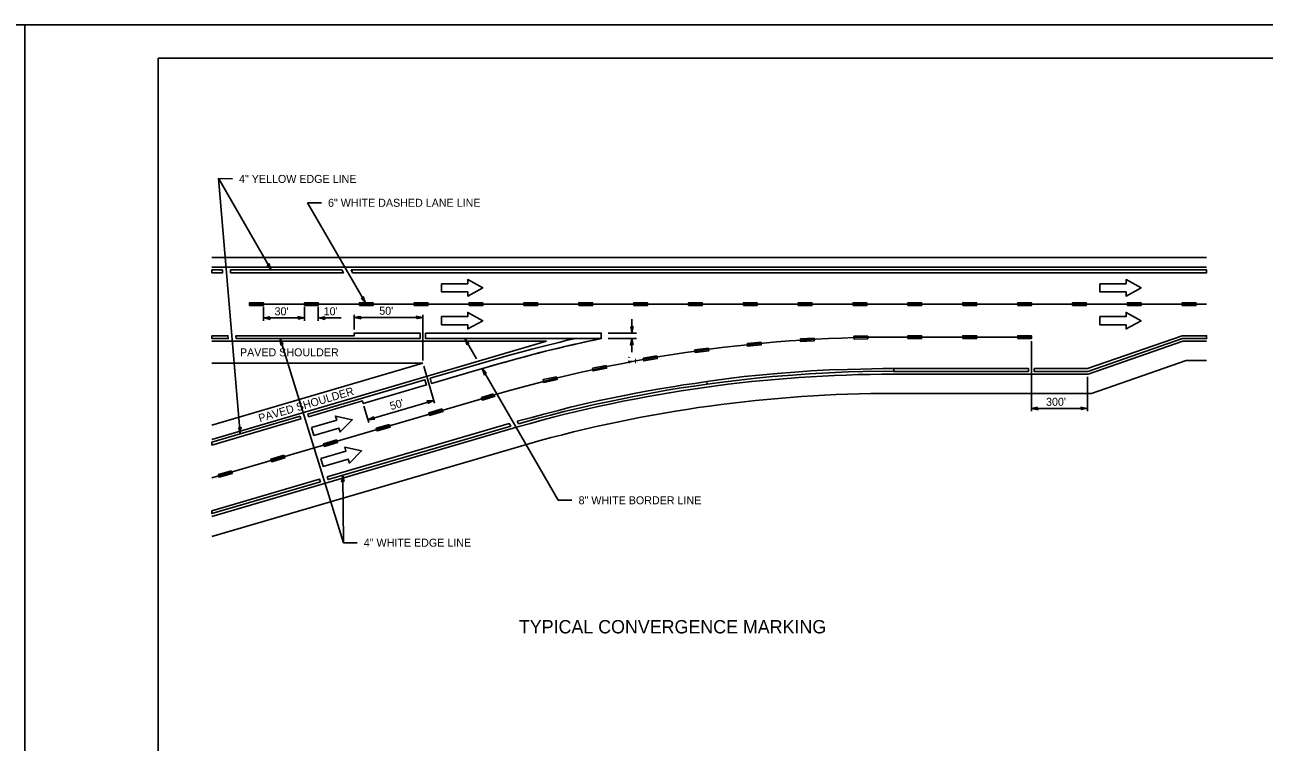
# Model space of a CAD drawing. Extents: x 100000 to 100068, y 100528 to 100550.
# Drawn here: x 100034 to 100052.58, y 100539.24 to 100550 of the extents above; entities that cross this region are included whole.
import ezdxf

# ---------------------------------------------------------------- set-up
doc = ezdxf.new("R2010")
doc.units = 0
for name, color, linetype in [('Design_PR_PMK Dotted Line', 7, 'Continuous'), ('Design_PR_PMK Solid Line', 7, 'Continuous'), ('Notes', 7, 'Continuous'), ('Sheets_50 Reference Boundary', 7, 'Continuous'), ('Sheets_General Details', 7, 'Continuous'), ('Sheets_Printer Plotting Border', 7, 'Continuous'), ('Topo_EOP', 7, 'Continuous')]:
    doc.layers.add(name, color=color, linetype=linetype)

msp = doc.modelspace()

# ---------------------------------------------------------------- linework, layer by layer
at = {"layer": 'Design_PR_PMK Dotted Line'}
for p, q in [((100037.371, 100545.81), (100051.719, 100545.81)), ((100047.03, 100545.318), (100049.091, 100545.318)), ((100036.805, 100543.206), (100040.854, 100544.393))]:
    msp.add_line(p, q, dxfattribs=at)
for points in [[(100037.371, 100545.789), (100037.371, 100545.831), (100037.577, 100545.831), (100037.577, 100545.789)], [(100038.194, 100545.789), (100038.194, 100545.831), (100038.4, 100545.831), (100038.4, 100545.789)], [(100039.016, 100545.789), (100039.016, 100545.831), (100039.222, 100545.831), (100039.222, 100545.789)], [(100039.839, 100545.789), (100039.839, 100545.831), (100040.044, 100545.831), (100040.044, 100545.789)], [(100040.661, 100545.789), (100040.661, 100545.831), (100040.867, 100545.831), (100040.867, 100545.789)], [(100041.484, 100545.789), (100041.484, 100545.831), (100041.689, 100545.831), (100041.689, 100545.789)], [(100042.306, 100545.789), (100042.306, 100545.831), (100042.512, 100545.831), (100042.512, 100545.789)], [(100043.129, 100545.789), (100043.129, 100545.831), (100043.334, 100545.831), (100043.334, 100545.789)], [(100043.951, 100545.789), (100043.951, 100545.831), (100044.157, 100545.831), (100044.157, 100545.789)], [(100044.773, 100545.789), (100044.773, 100545.831), (100044.979, 100545.831), (100044.979, 100545.789)], [(100045.596, 100545.789), (100045.596, 100545.831), (100045.802, 100545.831), (100045.802, 100545.789)], [(100046.418, 100545.789), (100046.418, 100545.831), (100046.624, 100545.831), (100046.624, 100545.789)], [(100047.241, 100545.789), (100047.241, 100545.831), (100047.446, 100545.831), (100047.446, 100545.789)], [(100048.063, 100545.789), (100048.063, 100545.831), (100048.269, 100545.831), (100048.269, 100545.789)], [(100048.886, 100545.789), (100048.886, 100545.831), (100049.091, 100545.831), (100049.091, 100545.789)], [(100049.708, 100545.789), (100049.708, 100545.831), (100049.914, 100545.831), (100049.914, 100545.789)], [(100050.531, 100545.789), (100050.531, 100545.831), (100050.736, 100545.831), (100050.736, 100545.789)], [(100051.353, 100545.789), (100051.353, 100545.831), (100051.559, 100545.831), (100051.559, 100545.789)], [(100045.835, 100545.303), (100045.837, 100545.262), (100045.632, 100545.249), (100045.629, 100545.291)], [(100046.637, 100545.333), (100046.638, 100545.292), (100046.433, 100545.287), (100046.432, 100545.329)], [(100047.241, 100545.296), (100047.241, 100545.337), (100047.446, 100545.337), (100047.446, 100545.296)], [(100048.063, 100545.296), (100048.063, 100545.337), (100048.269, 100545.337), (100048.269, 100545.296)], [(100048.886, 100545.296), (100048.886, 100545.337), (100049.091, 100545.337), (100049.091, 100545.296)], [(100044.25, 100545.153), (100044.256, 100545.112), (100044.052, 100545.084), (100044.046, 100545.125)], [(100045.038, 100545.243), (100045.042, 100545.202), (100044.837, 100545.181), (100044.833, 100545.222)], [(100043.474, 100545.035), (100043.481, 100544.995), (100043.279, 100544.959), (100043.272, 100545)], [(100041.972, 100544.722), (100041.981, 100544.681), (100041.78, 100544.638), (100041.771, 100544.679)], [(100042.714, 100544.891), (100042.723, 100544.851), (100042.521, 100544.809), (100042.513, 100544.849)], [(100040.256, 100544.239), (100040.268, 100544.2), (100040.07, 100544.142), (100040.059, 100544.181)], [(100039.467, 100544.008), (100039.479, 100543.968), (100039.281, 100543.91), (100039.27, 100543.95)], [(100038.678, 100543.776), (100038.689, 100543.737), (100038.492, 100543.679), (100038.48, 100543.718)], [(100037.889, 100543.545), (100037.9, 100543.505), (100037.703, 100543.448), (100037.691, 100543.487)], [(100037.099, 100543.313), (100037.111, 100543.274), (100036.914, 100543.216), (100036.902, 100543.256)]]:
    msp.add_lwpolyline(points, close=True, dxfattribs=at)
msp.add_lwpolyline([(100041.05, 100544.429), (100040.86, 100544.373), (100040.848, 100544.413), (100041.029, 100544.466)], dxfattribs=at)
msp.add_arc((100047.03, 100524.241), 21.077, 90, 107.04, dxfattribs=at)
at = {"layer": 'Design_PR_PMK Solid Line'}
for p, q in [((100038.94, 100545.378), (100038.94, 100545.337)), ((100044.229, 100544.611), (100044.224, 100544.652)), ((100039.074, 100544.321), (100039.062, 100544.36))]:
    msp.add_line(p, q, dxfattribs=at)
for points in [[(100036.805, 100546.324), (100036.962, 100546.324), (100036.966, 100546.283), (100036.805, 100546.283)], [(100037.083, 100546.324), (100038.753, 100546.324), (100038.777, 100546.283), (100037.086, 100546.283)], [(100038.892, 100546.324), (100051.719, 100546.324), (100051.719, 100546.283), (100038.915, 100546.283)], [(100036.805, 100545.337), (100037.046, 100545.337), (100037.05, 100545.296), (100036.805, 100545.296)], [(100037.166, 100545.337), (100038.94, 100545.337), (100038.94, 100545.378), (100039.927, 100545.378), (100039.927, 100545.296), (100037.17, 100545.296)], [(100040.009, 100545.378), (100042.643, 100545.378), (100042.642, 100545.296), (100042.256, 100545.296), (100040.009, 100545.296)], [(100040.077, 100544.701), (100040.956, 100544.958), (100041.246, 100545.04), (100041.436, 100545.093), (100041.604, 100545.137), (100041.8, 100545.187), (100042.008, 100545.236), (100042.134, 100545.269), (100042.256, 100545.296), (100042.642, 100545.296), (100042.384, 100545.239), (100042.22, 100545.201), (100042.099, 100545.175), (100041.985, 100545.145), (100041.868, 100545.119), (100041.721, 100545.084), (100041.548, 100545.037), (100041.378, 100544.99), (100041.252, 100544.958), (100041.12, 100544.919), (100040.952, 100544.87), (100040.791, 100544.826), (100040.1, 100544.622)], [(100049.133, 100544.844), (100049.932, 100544.844), (100051.35, 100545.337), (100051.719, 100545.337), (100051.719, 100545.296), (100051.357, 100545.296), (100049.939, 100544.802), (100049.133, 100544.802)], [(100044.224, 100544.652), (100044.515, 100544.692), (100044.786, 100544.724), (100045.008, 100544.745), (100045.282, 100544.77), (100045.543, 100544.791), (100045.785, 100544.809), (100046.063, 100544.824), (100046.334, 100544.831), (100046.534, 100544.838), (100046.862, 100544.845), (100047.03, 100544.844), (100047.03, 100544.802), (100046.795, 100544.806), (100046.566, 100544.799), (100046.345, 100544.795), (100046.056, 100544.781), (100045.767, 100544.766), (100045.51, 100544.745), (100045.211, 100544.724), (100044.965, 100544.702), (100044.708, 100544.67), (100044.462, 100544.642), (100044.229, 100544.611)], [(100047.03, 100544.802), (100047.03, 100544.844), (100049.05, 100544.844), (100049.05, 100544.802)], [(100038.242, 100544.163), (100039.998, 100544.677), (100040.021, 100544.599), (100039.074, 100544.321), (100039.062, 100544.36), (100038.254, 100544.123)], [(100041.404, 100544.018), (100041.7, 100544.1), (100041.884, 100544.145), (100042.089, 100544.2), (100042.331, 100544.256), (100042.539, 100544.304), (100042.792, 100544.356), (100043.108, 100544.422), (100043.368, 100544.471), (100043.628, 100544.519), (100043.839, 100544.554), (100044.037, 100544.582), (100044.229, 100544.611), (100044.224, 100544.652), (100044.047, 100544.623), (100043.874, 100544.599), (100043.746, 100544.578), (100043.552, 100544.547), (100043.347, 100544.509), (100043.163, 100544.474), (100042.993, 100544.44), (100042.789, 100544.401), (100042.616, 100544.367), (100042.39, 100544.315), (100042.161, 100544.259), (100042.002, 100544.218), (100041.783, 100544.162), (100041.603, 100544.113), (100041.383, 100544.055)], [(100038.127, 100544.129), (100038.139, 100544.09), (100036.805, 100543.699), (100036.805, 100543.741)], [(100038.534, 100543.22), (100041.264, 100544.02), (100041.285, 100543.984), (100038.547, 100543.181)], [(100036.805, 100542.713), (100038.419, 100543.186), (100038.431, 100543.147), (100036.805, 100542.67)]]:
    msp.add_lwpolyline(points, close=True, dxfattribs=at)
msp.add_ellipse((100047.03, 100524.241), major_axis=(-21.507, 0), ratio=0.999995, start_param=4.917845, end_param=4.997579, dxfattribs=at)
at = {"layer": 'Notes'}
for p, q in [((100036.907, 100547.689), (100037.695, 100546.324)), ((100038.241, 100547.331), (100039.107, 100545.831)), ((100038.241, 100547.331), (100038.446, 100547.331)), ((100037.577, 100545.769), (100037.577, 100545.563)), ((100038.194, 100545.769), (100038.194, 100545.563)), ((100038.4, 100545.769), (100038.4, 100545.563)), ((100038.94, 100545.431), (100038.94, 100545.653)), ((100039.968, 100544.967), (100039.968, 100545.653)), ((100037.577, 100545.604), (100038.194, 100545.604)), ((100038.744, 100545.604), (100038.4, 100545.604)), ((100038.94, 100545.612), (100039.968, 100545.612)), ((100043.102, 100545.378), (100043.102, 100545.584)), ((100038.778, 100542.233), (100037.828, 100545.296)), ((100040.597, 100545.296), (100040.772, 100544.992)), ((100042.745, 100545.378), (100043.171, 100545.378)), ((100042.745, 100545.296), (100043.171, 100545.296)), ((100043.102, 100545.296), (100043.102, 100545.09)), ((100049.091, 100545.255), (100049.091, 100544.206)), ((100039.982, 100544.879), (100040.143, 100544.327)), ((100040.858, 100544.844), (100041.998, 100542.87)), ((100049.932, 100544.72), (100049.932, 100544.206)), ((100039.145, 100544.078), (100040.132, 100544.367)), ((100039.085, 100544.282), (100039.157, 100544.038)), ((100049.091, 100544.247), (100049.932, 100544.247)), ((100038.768, 100543.246), (100038.778, 100542.234)), ((100041.998, 100542.87), (100042.203, 100542.87)), ((100038.777, 100542.234), (100038.983, 100542.234))]:
    msp.add_line(p, q, dxfattribs=at)
msp.add_lwpolyline([(100037.112, 100547.689), (100036.906, 100547.697), (100037.231, 100543.866)], dxfattribs=at)
for points in [[(100037.663, 100546.421), (100037.65, 100546.404), (100037.636, 100546.392), (100037.662, 100546.363), (100037.695, 100546.324), (100037.676, 100546.375)], [(100040.25, 100546.118), (100040.25, 100545.995), (100040.641, 100545.995), (100040.641, 100545.933), (100040.867, 100546.057), (100040.641, 100546.18), (100040.641, 100546.118)], [(100050.119, 100546.118), (100050.119, 100545.995), (100050.51, 100545.995), (100050.51, 100545.933), (100050.736, 100546.057), (100050.51, 100546.18), (100050.51, 100546.118)], [(100039.075, 100545.928), (100039.063, 100545.911), (100039.049, 100545.899), (100039.075, 100545.869), (100039.107, 100545.831), (100039.089, 100545.882)], [(100040.25, 100545.625), (100040.25, 100545.502), (100040.641, 100545.502), (100040.641, 100545.44), (100040.867, 100545.563), (100040.641, 100545.687), (100040.641, 100545.625)], [(100050.119, 100545.625), (100050.119, 100545.502), (100050.51, 100545.502), (100050.51, 100545.44), (100050.736, 100545.563), (100050.51, 100545.687), (100050.51, 100545.625)], [(100037.677, 100545.583), (100037.669, 100545.603), (100037.666, 100545.621), (100037.627, 100545.613), (100037.577, 100545.604), (100037.63, 100545.595)], [(100038.094, 100545.625), (100038.102, 100545.606), (100038.105, 100545.588), (100038.144, 100545.596), (100038.194, 100545.604), (100038.141, 100545.614)], [(100038.5, 100545.583), (100038.491, 100545.603), (100038.488, 100545.621), (100038.45, 100545.613), (100038.4, 100545.604), (100038.453, 100545.595)], [(100039.04, 100545.591), (100039.032, 100545.61), (100039.028, 100545.628), (100038.99, 100545.62), (100038.94, 100545.612), (100038.993, 100545.602)], [(100039.868, 100545.633), (100039.876, 100545.613), (100039.879, 100545.595), (100039.918, 100545.603), (100039.968, 100545.612), (100039.915, 100545.621)], [(100043.123, 100545.478), (100043.104, 100545.47), (100043.086, 100545.467), (100043.094, 100545.428), (100043.102, 100545.378), (100043.112, 100545.432)], [(100037.838, 100545.194), (100037.854, 100545.208), (100037.87, 100545.216), (100037.851, 100545.251), (100037.828, 100545.296), (100037.835, 100545.242)], [(100040.629, 100545.199), (100040.641, 100545.216), (100040.656, 100545.227), (100040.629, 100545.257), (100040.597, 100545.296), (100040.615, 100545.245)], [(100043.081, 100545.196), (100043.101, 100545.204), (100043.119, 100545.207), (100043.111, 100545.246), (100043.102, 100545.296), (100043.093, 100545.243)], [(100040.89, 100544.747), (100040.902, 100544.764), (100040.917, 100544.775), (100040.89, 100544.805), (100040.858, 100544.844), (100040.876, 100544.793)], [(100040.03, 100544.359), (100040.043, 100544.343), (100040.051, 100544.326), (100040.086, 100544.344), (100040.132, 100544.367), (100040.078, 100544.361)], [(100049.191, 100544.226), (100049.183, 100544.246), (100049.18, 100544.264), (100049.141, 100544.256), (100049.091, 100544.247), (100049.145, 100544.238)], [(100049.832, 100544.268), (100049.84, 100544.249), (100049.843, 100544.231), (100049.882, 100544.239), (100049.932, 100544.247), (100049.878, 100544.257)], [(100037.243, 100543.968), (100037.225, 100543.958), (100037.207, 100543.953), (100037.218, 100543.915), (100037.231, 100543.866), (100037.236, 100543.92)], [(100038.301, 100543.963), (100038.336, 100543.844), (100038.71, 100543.954), (100038.728, 100543.895), (100038.91, 100544.077), (100038.658, 100544.132), (100038.676, 100544.073)], [(100039.247, 100544.086), (100039.234, 100544.102), (100039.226, 100544.119), (100039.191, 100544.1), (100039.145, 100544.078), (100039.199, 100544.083)], [(100038.44, 100543.496), (100038.474, 100543.377), (100038.849, 100543.487), (100038.867, 100543.428), (100039.049, 100543.61), (100038.797, 100543.665), (100038.815, 100543.605)], [(100038.748, 100543.146), (100038.768, 100543.154), (100038.786, 100543.157), (100038.777, 100543.196), (100038.768, 100543.246), (100038.759, 100543.192)]]:
    msp.add_lwpolyline(points, close=True, dxfattribs=at)
at = {"layer": 'Sheets_50 Reference Boundary'}
msp.add_lwpolyline([(100036, 100549.5), (100067.5, 100549.5), (100067.5, 100529.5), (100036, 100529.5)], close=True, dxfattribs=at)
at = {"layer": 'Sheets_General Details'}
msp.add_line((100068, 100550), (100034, 100550), dxfattribs=at)
msp.add_lwpolyline([(100036, 100549.5), (100067.5, 100549.5), (100067.5, 100528.5), (100036, 100528.5)], close=True, dxfattribs=at)
at = {"layer": 'Sheets_Printer Plotting Border'}
for points in [[(100000, 100528), (100034, 100528), (100034, 100550), (100000, 100550)], [(100034, 100528), (100068, 100528), (100068, 100550), (100034, 100550)]]:
    msp.add_lwpolyline(points, close=True, dxfattribs=at)
at = {"layer": 'Topo_EOP'}
for p, q in [((100051.719, 100546.509), (100036.805, 100546.509)), ((100051.719, 100546.365), (100036.805, 100546.365)), ((100036.805, 100543.784), (100041.821, 100545.255)), ((100041.821, 100545.255), (100036.805, 100545.255)), ((100049.945, 100544.761), (100051.364, 100545.255)), ((100051.364, 100545.255), (100051.719, 100545.255)), ((100036.805, 100543.999), (100039.968, 100544.926)), ((100039.968, 100544.926), (100036.805, 100544.926)), ((100051.412, 100544.967), (100049.994, 100544.473)), ((100051.719, 100544.967), (100051.412, 100544.967)), ((100049.945, 100544.761), (100047.03, 100544.761)), ((100047.03, 100544.473), (100049.994, 100544.473)), ((100036.805, 100542.627), (100041.408, 100543.976)), ((100036.805, 100542.326), (100041.558, 100543.719))]:
    msp.add_line(p, q, dxfattribs=at)
for major_axis, start_param, end_param in [((-20.52, 0), 4.712389, 4.989924), ((-20.232, 0), 4.712388, 4.98628)]:
    msp.add_ellipse((100047.03, 100524.241), major_axis=major_axis, ratio=0.999995, start_param=start_param, end_param=end_param, dxfattribs=at)

# ---------------------------------------------------------------- texts
at = {"layer": 'Notes'}
for s, height, p in [('4" YELLOW EDGE LINE', 0.12, (100037.212, 100547.629)), ('6" WHITE DASHED LANE LINE', 0.12, (100038.546, 100547.271)), ("30'", 0.12, (100037.745, 100545.644)), ("10'", 0.12, (100038.481, 100545.644)), ("50'", 0.12, (100039.314, 100545.652)), ('PAVED SHOULDER', 0.12, (100037.226, 100545.029)), ("300'", 0.12, (100049.311, 100544.287)), ('8" WHITE BORDER LINE', 0.12, (100042.303, 100542.81)), ('4" WHITE EDGE LINE', 0.12, (100039.083, 100542.174)), ('TYPICAL CONVERGENCE MARKING', 0.2, (100041.408, 100540.874))]:
    msp.add_text(s, height=height, dxfattribs=at).set_placement(p)
for s, rotation, p in [("1'", 90, (100043.162, 100544.91)), ('PAVED SHOULDER', 16.3403, (100037.524, 100544.039)), ("50'", 16.3392, (100039.493, 100544.221))]:
    msp.add_text(s, height=0.12, rotation=rotation, dxfattribs=at).set_placement(p)

doc.saveas('drawing.dxf')
